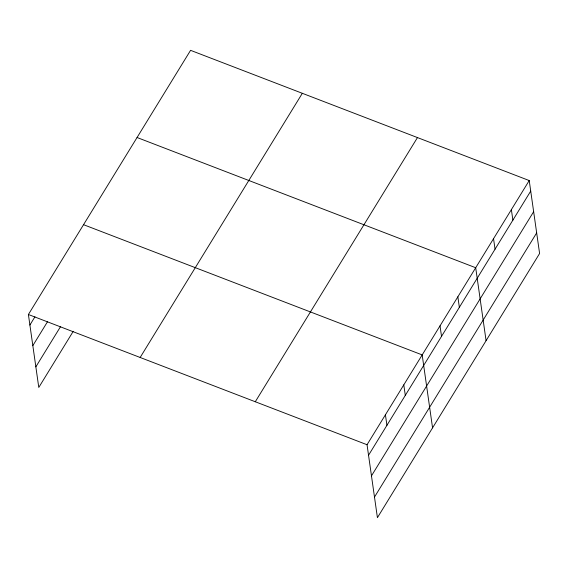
<?xml version="1.0" encoding="UTF-8"?>
<svg xmlns="http://www.w3.org/2000/svg" width="568" height="568" viewBox="0 0 568 568"><rect width="100%" height="100%" fill="white"/><g stroke="black" fill="none" stroke-linecap="round" stroke-linejoin="round"><path stroke-width="0.85" d="M73.244 331.307L38.78 387.447L28.4 314.502L190.578 50.332L529.22 180.553L539.6 253.498L377.422 517.668L367.042 444.73L529.22 180.553M29.898 325.031L34.953 316.802M32.83 345.628L47.535 321.68M35.848 366.85L60.662 326.43M140.154 357.478L302.332 93.301M255.288 401.753L417.466 137.577M368.54 455.259L530.718 191.082M371.472 475.856L533.65 211.679M374.49 497.071L536.668 232.901M137.058 137.506L475.7 267.734L486.08 340.672M83.539 224.687L422.18 354.908L432.56 427.853M28.4 314.502L367.042 444.73M511.377 209.613L512.876 220.143M493.542 238.674L495.04 249.203M457.858 296.787L459.356 307.316M440.022 325.847L441.521 336.377M403.798 384.848L405.296 395.378M385.423 414.789L386.922 425.318"/></g></svg>
